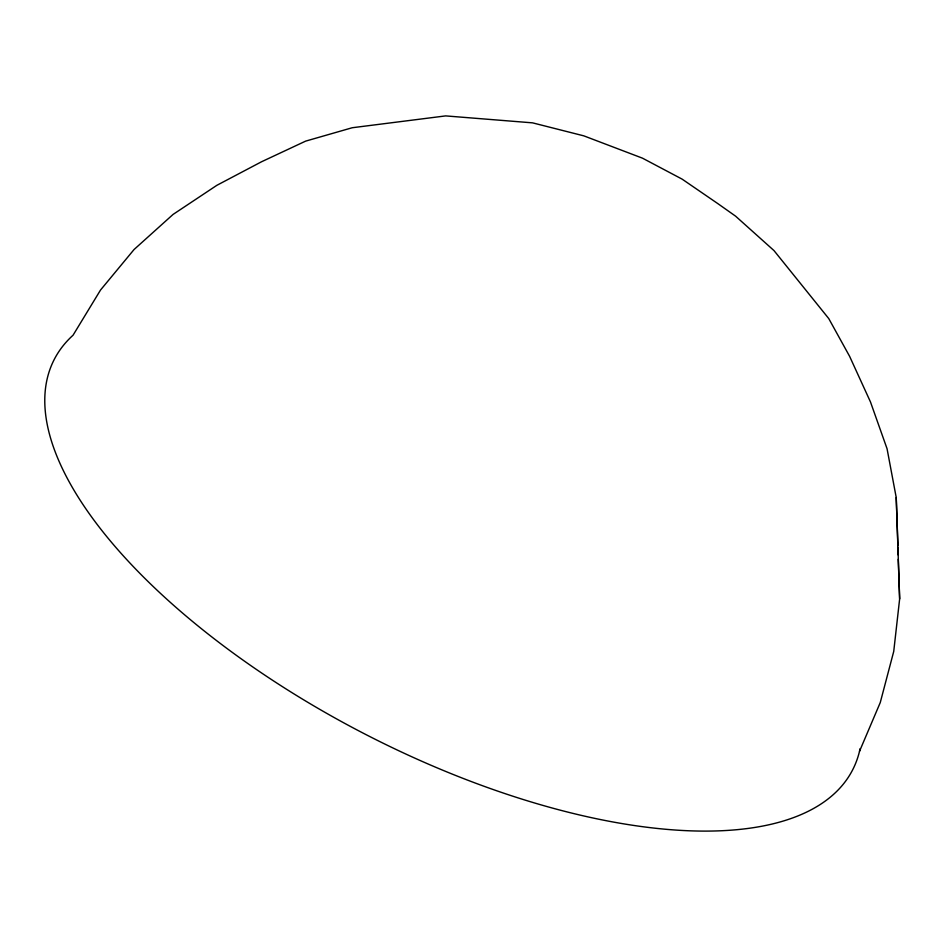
<?xml version="1.0" encoding="UTF-8"?>
<svg xmlns="http://www.w3.org/2000/svg" width="947" height="947" viewBox="0 0 947 947"><rect width="100%" height="100%" fill="white"/><g stroke="black" fill="none" stroke-linecap="round" stroke-linejoin="round"><path stroke-width="1.42" d="M860.101 748.675A448.854 191.116 27.2 0 1 357.67 730.279A448.854 191.116 27.2 0 1 73.061 335.202L100.536 290.019L134.06 249.523L173.052 214.436L216.839 185.328L261.55 161.759L305.632 141.127L352.248 127.738L445.658 115.901L532.545 122.85L583.802 135.847L642.492 158.173L682.124 179.137L717.85 203.629L735.582 216.153L773.995 250.588L828.767 318.594L849.589 356.285L870.459 401.907L887.055 448.724L896.229 497.542L899.65 598.847L893.731 651.429L880.272 702.532L859.521 751.279M896.229 497.542L897.934 545.673M897.827 547.496L898.087 554.835M898.253 559.227L899.65 598.847"/></g></svg>
